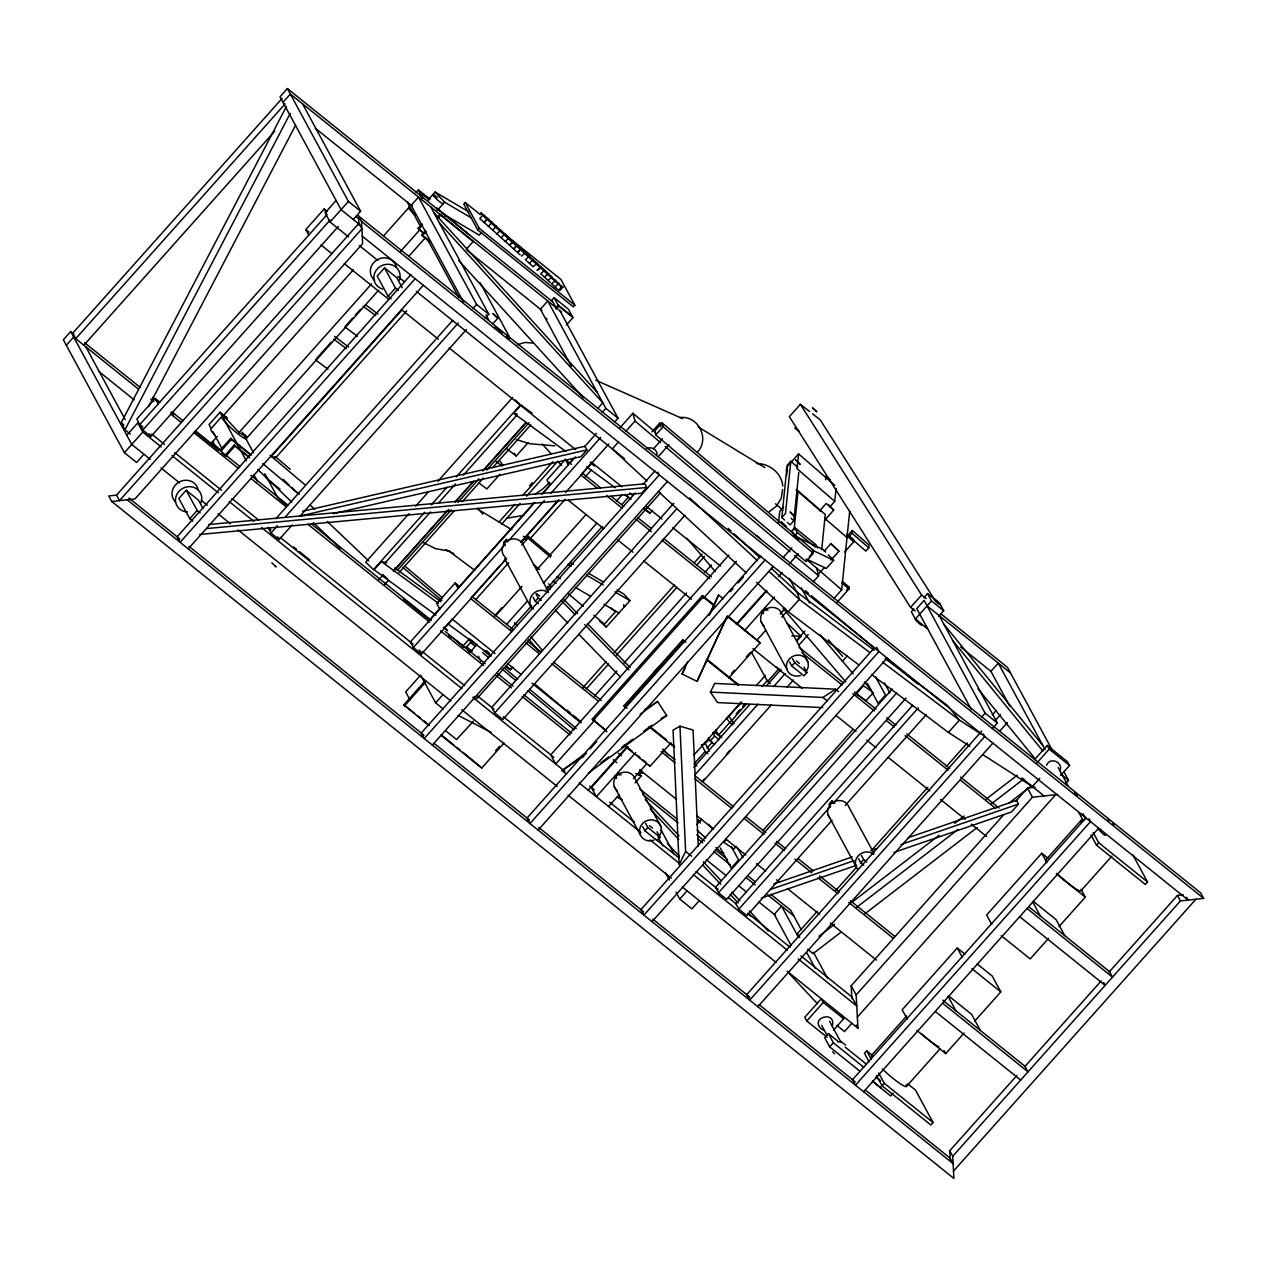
<?xml version="1.0" encoding="UTF-8"?>
<svg xmlns="http://www.w3.org/2000/svg" width="1267" height="1267" viewBox="0 0 1267 1267"><rect width="100%" height="100%" fill="white"/><g stroke="black" fill="none" stroke-linecap="round" stroke-linejoin="round"><path stroke-width="1.5" d="M497.852 318.175L493.037 313.678L497.852 318.175L492.815 323.829M778.508 523.16L779.696 511.456L783.639 507.038M784.606 520.008L781.818 517.585L787.124 465.401L790.798 461.283L797.782 467.333M786.601 475.505L787.361 468.093M790.798 461.283L785.492 513.468L781.818 517.585M834.795 485.324L798.574 453.871L797.054 468.695L834.747 501.399L829.837 506.895M787.393 522.432L790.18 524.855L793.855 520.737L798.78 472.417M794.092 529.891L798.067 490.867L825.276 514.481L821.697 549.609M825.561 479.781L825.941 475.98L830.376 479.829M834.747 501.399L836.062 488.428M838.96 551.177L830.914 543.67L838.96 551.177L831.057 560.014M833.797 598.673L841.684 589.82L849.714 511.06M849.064 536.543L849.349 533.771L852.295 530.477L869.035 545L868.75 547.787L865.82 551.082L849.064 536.543L852.01 533.249L852.295 530.477M837.107 602.268L848.938 589.012L849.128 587.159L842.143 581.094M844.551 552.064L853.752 541.753L853.942 539.9L846.958 533.85M782.594 489.521L781.28 498.216L776.623 505.976L769.338 511.615M832.292 1025.922C836.537 1010.559 810.104 1016.973 820.826 1028.63M1060.004 770.574C1063.551 762.18 1049.741 756.51 1046.605 765.284M727.179 616.443L697.072 681.377L682.058 674.028L687.743 661.627M708.871 615.524L718.579 595.094L723.061 598.689M709.726 614.416L718.579 595.094M697.072 681.377L727.163 615.889M679.967 726.197L685.59 851.408L679.128 864.743L673.078 730.109L679.967 726.197L693.081 730.03L698.307 846.419M682.058 674.028L685.526 667.107M822.679 707.604L717.565 702.567L710.391 692.083L714.715 683.42L835.666 689.2L838.643 691.592M130.374 434.122L124.958 429.766L121.173 422.782L286.421 106.46M124.958 429.766L290.206 113.444M148.603 406.596L295.591 125.227M697.784 451.749C709.916 438.319 698.054 415.418 680.11 417.508M482.711 215.311L483.234 214.566L487.605 218.447L487.082 219.207L484.152 222.501L479.765 218.605L482.711 215.311L561.566 286.991L562.928 287.007L559.998 290.301L558.62 290.286L561.566 286.991M495.65 226.841L496.331 226.223L492.736 230.151L484.121 222.469L487.637 218.478L491.976 222.343L491.406 223.04L492.008 222.359L552.206 277.045L548.025 280.435L544.367 277.061M73.787 334.029L70.699 331.542L63.35 339.794L124.388 452.667L136.598 462.487L143.931 454.251M552.38 301.562L287.387 88.547L280.039 96.799L341.076 209.673L359.575 224.544M282.082 98.43L72.726 333.189L75.703 338.685L285.059 103.926M66.327 345.289L73.676 337.054L138.436 389.112M283.016 102.294L290.365 94.059L561.598 312.094M83.844 345.226L274.765 131.15M159.832 402.162L155.208 398.44L136.836 419.029L142.791 430.036L150.931 436.577L338.241 226.54M308.768 235.076L305.79 229.58L324.162 208.976L327.234 211.462M126.763 435.262L137.786 422.893L142.902 427.011M336.119 200.503L325.096 212.856L330.053 222.026L348.568 236.897M139.813 424.54L327.139 214.487M142.791 430.036L330.117 219.999M124.388 452.667L142.743 432.079L137.786 422.893M330.053 222.026L348.425 201.437L287.387 88.547M353.287 219.492L360.636 211.241L302.575 103.878M116.501 495.144L358.909 223.309L361.871 228.82L119.478 500.639L116.501 495.144L108.756 495.983L111.734 501.494L953.893 1178.453L952.721 1156.28L949.743 1150.769L1016.863 1075.493M227.331 418.078L220.062 412.234L209.039 424.588L210.924 428.072M415.94 192.584L418.395 189.844L430.02 199.188M221.788 416.59L210.765 428.943A16.709 2.281 41.7 0 0 215.327 435.69M378.595 290.191L247.318 437.416L239.02 432.538L223.293 415.639L353.255 269.887M383.458 236.026L408.402 208.057L414.958 215.105M211.114 443.276L217.243 436.418M427.818 200.281L435.151 192.046L468.758 211.827M220.236 450.118L230.737 438.35L251.436 454.996M423.083 232.97L418.047 228.313L421.974 223.895M202.973 508.495L198.412 500.085L186.217 490.266L178.869 498.501L189.781 518.694L192.837 521.149M220.838 451.226L231.323 439.459L230.737 438.35M402.209 287.767L396.745 277.679L384.55 267.86L377.202 276.095L388.114 296.288L391.17 298.743M418.633 229.406L422.576 224.988M239.02 432.538L371.627 283.84M400.499 251.452L420.201 229.375M437.258 210.417L444.59 202.182L471.482 218.003M225.114 455.265L234.3 444.955L249.092 456.849M429.608 241.965L421.61 234.918L425.554 230.499M437.353 217.259L439.982 214.329L473.129 241.585L466.557 248.934M225.716 456.358L234.902 446.063L234.3 444.955M422.212 236.01L426.14 231.608M437.954 218.367L440.568 215.422M316.75 358.323L331.178 342.153M352.701 318.017L344.83 326.854L357.405 336.325M355.314 315.087L360.572 309.196M408.798 256.33L425.855 237.198M480.415 214.725L465.227 202.498L463.754 204.161L477.675 229.913L573.397 306.852L574.854 305.189L560.933 279.437L500.164 230.594M189.781 518.694L197.129 510.458L186.217 490.266M388.114 296.288L395.462 288.052L384.55 267.86M410.872 274.686L177.127 536.812L180.104 542.308L415.164 278.724M188.245 548.849L423.305 285.265M402.146 309.75L271.233 456.548L275.794 457.656L406.707 310.858M477.675 229.913L479.148 228.25L465.227 202.498M481.698 232.399L479.259 235.139L442.294 213.394M488.444 226.318L492.008 222.359M492.72 230.135L496.981 233.952L500.592 230.04M504.092 234.395L504.852 233.872L501.178 237.721L496.949 233.92M508.241 238.133L509.065 237.642L505.327 241.459L501.146 237.689M520.183 254.905L509.413 245.149L513.198 241.379L510.284 244.689M513.515 248.839L517.316 245.101L514.402 248.411M275.842 518.741L452.667 320.44M292.186 524.902L279.088 539.599L270.948 533.059L277.505 525.71M285.36 516.904L458.274 323.006M472.908 308.562L476.582 304.444L418.522 197.082L411.173 205.317L463.611 302.29M521.513 256.108L525.409 252.45L524.427 252.798M528.371 256.377L529.4 256.092L525.441 259.687L533.169 266.751L537.192 263.219L536.084 263.441M300.041 516.097L466.399 329.547M529.337 263.235L533.312 259.656L532.251 259.925M485.118 318.381L488.793 314.264L430.732 206.885M536.955 270.235L541.025 266.735L538.111 270.045M543.606 270.362L544.826 270.235L540.692 273.672L544.382 277.077L548.532 273.656L547.296 273.767M550.939 277.125L555.833 280.403L551.604 283.76L557.464 289.193M555.136 287.039L558.066 283.729L562.928 287.007M566.412 324.906L572.953 317.589L568.376 309.148L554.138 297.697L551.937 300.168L555.912 307.501M555.5 307.96L558.113 305.03L572.351 316.481M556.102 309.069L558.699 306.139L554.138 297.697M409.003 513.642L365.72 562.184L373.527 569.643L424.683 512.28M415.576 506.277L428.689 491.58M437.875 481.286L512.628 397.442M431.239 504.915L446.982 487.272M456.168 476.978L520.436 404.902L515.241 399.929M386.704 562.833L381.415 561.534L374.082 569.77L435.943 615.128M565.985 451.638L513.642 413.28L520.99 405.028L532.092 413.169M384.645 563.403L430.558 511.916M438.43 503.094L455.487 483.978M463.358 475.157L517.126 414.847M378.754 579.779L382.697 575.361M393.372 571.084L447.14 510.791M455.011 501.954L473.383 481.365M482.569 471.071L525.853 422.529M393.673 571.164L448.756 509.382M455.312 502.033L473.684 481.444M484.184 469.677L526.153 422.608M384.503 584.768L388.431 580.349M397.363 570.34L451.385 509.762M457.925 502.429L478.926 478.878M486.797 470.057L529.02 422.703M399.089 572.573L454.378 510.553M462.281 501.7L483.345 478.071M492.562 467.745L530.746 424.92M499.99 474.254L486.861 488.951L479.005 483.028M506.816 448.898L516.255 456.009L528.054 442.769M597.913 408.259L602.823 402.779L439.411 222.96M529.606 485.673L532.235 482.743M499.071 521.988L514.814 504.345M522.685 495.524L552.855 461.695M501.732 524.031L520.04 503.49M526.581 496.157L556.672 462.423M602.158 412.456L605.832 408.338L547.772 300.96L540.423 309.211L571.322 366.353M459.763 586.669L455.138 582.963L436.782 603.551L439.76 609.063M571.48 464.356L565.32 459.398L546.964 480.003L549.941 485.499M428.832 620.814L440.663 607.558M459.05 586.938L533.945 502.951M541.833 494.114L551.018 483.804M569.421 463.168L573.365 458.749M534.817 502.461L410.365 642.005L413.343 647.516L421.483 654.057L506.626 558.573M542.672 493.655L575.424 456.928M584.578 446.649L596.377 433.425M302.528 511.314L584.942 446.253L586.922 449.928L580.935 456.643L333.11 513.721M413.343 647.516L505.042 544.699M508.97 540.296L544.335 500.623M550.892 493.291L600.669 437.463M614.368 422.275L618.027 418.158L559.982 310.779M619.769 428.008L632.93 413.264L655.514 432.285M443.893 628.448L451.781 619.611M471.482 597.501L500.386 565.098M503.015 562.152L505.644 559.206M521.418 541.516L558.193 500.275M581.854 473.747L591.04 463.437M524.744 538.222L527.199 535.466L551.335 555.801M521.038 542.419L559.016 499.832M565.573 492.483L608.793 444.004M521.782 544.953L527.911 538.095L527.199 535.466M475.806 599.576L508.7 562.691M529.749 539.093L565.272 499.261M585.006 477.121L591.578 469.756M625.787 431.398L634.989 421.072L632.93 413.264M618.407 442.025L612.278 448.882L646.899 480.922M419.868 675.992L405.678 691.909L410.017 699.938M428.705 725.389L403.856 704.8L424.841 681.266M404.458 705.893L425.443 682.359M651.887 431.904L659.759 423.083L662.768 425.617M462.249 646.851L469.582 638.616L470.627 642.512L475.125 646.313M806.905 559.301L826.322 568.471L833.67 560.236L814.253 551.066L662.039 422.798L654.691 431.033L655.736 434.945L805.986 561.566L813.319 553.315L812.29 549.419M465.718 648.007L470.627 642.512M655.736 434.945L663.069 426.71L662.039 422.798M494.494 615.952L501.843 607.717M495.793 615.746L521.972 586.383M536.384 570.245L586.13 514.45M469.265 653.154L477.152 644.317M653.582 448.692L662.483 438.715M443.244 708.982L435.626 702.852L442.959 694.617M506.547 624.425L527.484 600.938M543.195 583.311L596.868 523.128M616.506 501.114L621.749 495.239M658.745 456.12L668.913 444.717M538.317 603.694L535.26 601.239L538.206 597.945L535.973 593.811M510.759 629.145L531.712 605.658M546.109 589.503L602.395 526.375M622.034 504.361L628.575 497.012L624.441 494.573M635.29 492.99L421.23 733.023L424.207 738.534L659.268 474.935L657.779 472.179M643.161 484.152L654.976 470.912M208.77 524.506L644.776 483.82L646.756 487.494L641.656 493.227L199.758 534.468M432.348 745.075L667.408 481.476M660.345 493.006L476.962 698.64L474.238 696.47M512.945 667.028L510.49 669.768L505.723 666.284M652.505 510.522L650.05 513.262L643.715 508.621M673.806 503.237L491.739 707.414L494.716 712.925L502.856 719.466L684.924 515.289M494.716 712.925L676.784 508.748M809.55 411.49L800.396 404.331L789.373 416.685L910.577 607.4L915.154 610.963M495.587 750.745L499.531 746.342M599.655 621.083L606.228 627.07L629.968 600.685L623.681 593.922L616.981 589.994M440.837 735.129L481.761 768.024L504.06 743.032M582.567 688.076L606.212 661.548M614.099 652.711L674.535 584.942M694.237 562.833L702.124 553.996M586.225 689.026L608.556 663.987M616.443 655.134L676.879 587.365M696.581 565.272L704.468 556.435M787.551 466.24L798.574 453.871M594.571 696.058L616.902 671.019M623.475 663.655L686.54 592.924M704.943 572.304L711.5 564.939M728.873 555.073L550.733 754.831L555.69 764.017L594.999 719.941M606.877 731.74L592.227 719.133L702.409 595.569L714.731 605.468M593.019 720.606L703.201 597.042L702.409 595.569M703.708 598.024L736.46 561.313M682.755 639.851L683.547 641.324L624.789 707.224L623.997 705.751L682.755 639.851L685.78 642.29M760.754 555.928L527.009 818.054L529.986 823.55L765.046 559.966M582.313 757.666L586.241 753.263M590.169 748.86L596.725 741.512M730.33 591.689L732.944 588.743M738.186 582.868L743.428 576.992M817.627 547.977L815.821 544.62L794.694 527.642L791.748 530.936L794.472 535.957L799.002 539.599M795.454 534.864L797.402 532.663L794.694 527.642M819.67 510.775L826.227 503.427L833.718 510.094L824.548 520.373M538.127 830.091L773.187 566.507M782.974 557.733L791.875 547.756M789.404 563.736L798.305 553.742M588.236 790.18L626.231 747.578M736.254 624.188L766.392 590.406M778.556 576.643L782.23 572.526M628.099 746.406L591.42 787.536L596.377 796.721L635.67 752.646M736.808 624.488L766.947 590.707M809.344 556.561L814.253 551.066M744.394 630.728L774.517 596.947M824.342 551.05L830.914 543.67M608.588 806.525L619.072 794.773M633.468 778.619L646.566 763.922M756.605 640.548L765.775 630.269M780.187 614.099L785.413 608.223M639.075 775.309L641.72 772.347M817.912 574.759L824.484 567.394M731.803 673.189L734.432 670.243M746.279 656.955L750.222 652.537M781.802 617.124L787.06 611.232M813.366 581.727L818.64 575.82L816.566 568.012L806.034 559.127M635.1 782.911L641.213 776.053L638.536 773.345M623.807 745.344L649.971 766.392L670.972 742.858M728.683 678.13L760.168 642.828L728.573 616.617M756.526 582.361L788.248 611.739L799.271 599.386L797.402 592.433L771.429 568.408M693.793 755.148L740.815 702.441M703.549 744.727L708.807 738.819M714.081 732.928L716.71 729.966M728.541 716.694L741.702 701.934M756.177 685.716L765.379 675.39M796.959 639.978L804.846 631.124M706.337 742.541L709.647 738.819M796.69 641.213L801.092 636.272L787.029 623.142M714.651 744.6L710.217 741.037L714.62 736.095L712.783 732.69M736.143 713.859L740.071 709.441M742.7 706.495L745.329 703.549M846.499 590.105L849.128 587.159M707.049 748.116L712.292 742.224M721.762 737.283L718.69 734.939L729.697 722.586L726.339 717.803M730.695 721.604L746.453 703.929M762.227 686.239L767.485 680.347M799.018 644.998L808.203 634.672M701.348 744.568L705.181 751.474L694.158 763.827L696.866 765.997M770.32 683.626L767.612 681.456L778.635 669.103M693.809 767.264L749.779 704.5M766.709 685.51L781.026 669.467M657.05 831.786L660.028 837.297L657.098 840.591L644.887 830.772L647.817 827.478L645.584 823.344M695.488 774.232L757.967 704.167M773.583 686.651L785.302 673.506M803.959 667.044L806.936 672.555L804.007 675.849L791.796 666.03L794.742 662.736L792.508 658.602M702.251 781.296L704.452 778.825M726.482 754.118L729.792 750.412M702.314 782.23L771.318 704.864M786.934 687.347L793.443 680.046M696.692 824.706L701.585 819.211M842.365 661.342L847.275 655.847M874.673 647.5L640.928 909.611L643.905 915.122L878.965 651.539L876.732 647.405M910.577 607.4L921.6 595.047L800.396 404.331M913.84 608.92L911.353 611.708L915.328 619.04L927.523 628.86L925.939 625.914M923.786 597.755L927.523 593.574L939.718 603.393L943.693 610.726L938.72 616.3M915.328 619.04L931.483 600.922L927.523 593.574M652.046 921.663L887.106 658.08M726.324 839.578L723.869 842.317L733.815 849.033L736.254 846.293M699.273 900.647L691.94 908.882L679.73 899.063L687.078 890.828M873.375 692.526L866.026 700.762L856.096 694.047L863.445 685.811L871.949 691.576M762.766 830.661L853.024 729.444M892.332 688.979L715.507 887.28L718.484 892.792L726.625 899.332L906.079 698.101M718.484 892.792L896.624 693.017M912.683 705.339L735.842 903.64L738.819 909.136L746.96 915.677L832.102 820.208M834.969 803.294L831.912 800.839L828.982 804.133L830.471 806.889M738.819 909.136L830.518 806.319M834.446 801.916L918.274 707.905M845.2 805.511L926.415 714.445M871.474 674.456L948.413 732.453L959.436 720.099L947.827 705.814L885.142 658.571M981.466 717.36L985.14 713.242L924.102 600.352L916.754 608.588L971.235 709.346M817.263 911.274L797.513 933.415L799.746 937.548M835.697 890.606L856.761 866.976M871.237 850.743L927.856 787.25M946.291 766.583L967.354 742.953M992.378 714.905L996.321 710.47M863.793 865.313L860.736 862.859L863.666 859.564L861.433 855.447M981.767 731.059L746.706 994.643L749.684 1000.154L984.744 736.57L983.255 733.815M995.355 720.416L1000.613 714.509M992.441 728.541L997.335 723.045L939.29 615.667M999.536 731.376L1007.439 722.523M757.824 1006.695L992.885 743.111M1034.49 759.709L1047.207 745.455L1067.543 761.815L1069.538 765.474L1060.637 775.452M806.794 1020.949L823.312 1002.419L821.333 998.744L804.798 1017.274L806.794 1020.949L827.129 1037.309M1036.485 763.383L1049.187 749.13L1047.207 745.455M851.899 998.681L851.202 985.758L1003.812 814.618M1015.659 801.346L1027.505 788.058L1035.234 787.219M1039.764 778.35L1032.415 786.601L983.002 754.752M908.249 837.661L1016.498 800.396L1018.478 804.07L1011.43 811.973L893.853 852.438M787.029 971.171L857.949 1028.186L856.159 994.928L1032.462 797.244L1057.612 794.488M837.535 1040.951L828.38 1033.603L824.706 1037.721L829.663 1046.89L860.182 1071.423M833.48 1030.182L843.664 1018.779L841.668 1015.105M829.663 1046.89L833.338 1042.773L828.38 1033.603M851.852 1023.277L844.503 1031.512L836.869 1025.383M857.347 1017.1L1055.68 794.694M1066.085 783.022L1068.54 780.282L1063.852 771.619M964.884 954.083L957.282 947.969L902.183 1009.751L907.315 1019.222M1047.841 858.139L1041.759 853.245L986.66 915.027L991.776 924.498M872.757 1055.68L866.644 1050.771L864.442 1053.241L869.067 1061.794M1081.02 820.43L1046.13 859.564A23.392 3.183 41.7 0 0 1046.431 861.465M1086.231 817.563L852.485 1079.674L855.463 1085.186L1090.523 821.586L1089.034 818.846M863.603 1091.726L1098.663 828.127M907.837 1083.887L915.471 1090.016L933.035 1122.499L930.833 1124.969L882.006 1085.724L884.223 1083.253L878.664 1073.006M1132.73 854.623L1147.522 881.975L1145.32 884.445L1096.509 845.2L1098.711 842.729L1093.168 832.467M893.14 1093.199L890.685 1095.955L872.377 1081.242M906.443 1086.468L940.035 1048.791M1111.919 856.064L1080.894 890.844A23.392 3.183 41.7 0 1 1056.836 873.359M916.801 1030.419L945.705 1053.653L964.076 1033.064M974.576 1021.297L1000.803 991.887L992.267 976.097L977.063 963.87M1048.553 938.34L1030.182 958.929L1001.278 935.695M1059.038 926.573L1085.281 897.147L1081.004 889.26M1024.765 1066.64L1101.102 981.038M1109.005 972.169L1177.455 895.421L1183.251 894.787M952.721 1156.28L1180.432 900.932L1203.65 898.382L1200.673 892.871L358.513 215.928L359.004 225.162M953.513 1171.056L1195.905 899.237M473.446 721.161L456.579 739.548L445.905 730.964M549.783 482.252L542.656 489.062L534.611 494.526M851.598 902.516L939.132 835.27M954.764 823.249L964.139 816.043M986.011 799.239L1017.274 775.214M818.973 936.297L834.605 924.277M856.492 907.473L958.09 829.41M990.905 804.181L1023.736 778.967M841.177 932.021L813.05 953.639L807.617 949.284M864.617 914.014L977.158 827.541M1008.421 803.531L1031.861 785.508M566.523 774.232L562.041 770.621L585.797 753.152M644.365 710.058L657.589 701.49L666.648 715.491L588.268 773.171M582.788 756.526L562.041 770.621M640.073 714.366L657.589 701.49M600.922 762.702L608.873 756.842M621.59 747.482L632.724 739.294M643.858 731.107L651.808 725.247M710.391 692.083L822.869 697.452L835.666 689.2M661.152 718.611L666.648 715.491M512.359 241.854L513.214 241.395M516.429 245.529L517.332 245.117M773.868 883.923L852.248 856.935M870.92 850.505L876.511 848.589M770.257 889.513L854.243 860.61M900.9 844.551L1018.478 804.07M761.34 898.05L856.524 865.298M517.316 344.767L524.981 342.438L532.805 343.056M523.809 515.321L506.8 518.266M300.675 515.875L586.922 449.928M539.869 266.925L541.041 266.751M111.734 501.494L134.951 498.945L362.663 243.597L361.491 221.424L358.513 215.928M206.838 528.545L646.756 487.494M723.837 852.77L721.715 852.881L715.934 847.528M799.018 431.461L794.837 427.787L798.907 431.176M554.534 280.45L559.412 283.729L558.066 283.729M791.748 635.907L801.092 636.272M554.74 445.841L529.543 443.703L516.334 439.538M756.447 463.548C769.148 463.231 781.707 473.066 782.768 486.085M449.833 551.193L435.547 548.659L423.384 542.609M513.642 413.28L517.158 414.135M387.116 578.528L382.555 574.379M623.823 606.18L624.599 606.481L623.522 604.787M595.791 380.227L682.612 418.648M271.867 562.754L276.016 566.935L275.43 565.842M798.701 537.952L822.98 549.435L825.656 552.127M635.923 773.551L641.213 776.053M445.794 549.625L453.934 553.774M821.681 1029.137L823.883 1030.261M840.908 1041.442L845.627 1045.101M458.131 715.412L491.327 732.484M617.092 797.212L622.335 799.905M570.15 562.437L573.492 564.401M588.553 573.254L603.599 582.123M568.075 564.274L571.433 566.238M586.478 575.091L603.203 584.942M614.907 591.832L629.968 600.685M557.068 576.628L560.41 578.591M575.456 587.445L590.517 596.314M603.9 604.185L618.945 613.038M223.293 415.639L226.603 417.587M476.915 508.637L511.9 529.796M698.069 426.884L764.951 467.618M980.848 733.894L959.436 720.099L882.497 662.103M948.413 732.453L969.825 746.247M787.726 470.485L786.253 469.693L787.25 471.118M917.767 620.735C910.799 616.19 924.878 629.335 921.046 623.728M600.431 621.368L601.873 622.382M523.398 536.258L526.66 538.871M586.605 466.763L615.16 487.684M624.679 494.668L631.014 499.309M394.813 567.917L440.868 601.682M381.415 561.534L438.525 603.393M448.629 624.425L491.453 655.815M448.36 550.654L474.761 570.372M1108.055 819.527L1109.528 820.652M1101.086 830.123C1092.233 823.677 1107.501 839.356 1105.457 834.272M699.653 821.079L697.721 819.797L700.508 823.012M797.402 592.433L874.182 650.304M869.938 652.632L799.271 599.386L768.99 571.354M788.248 611.739L858.915 664.985M365.45 304.634L378.057 314.137M363.186 306.25L375.776 315.736M334.488 336.389L348.678 347.095M333.807 339.208L346.382 348.678M495.793 461.251L502.08 466.003M315.435 359.796L328.026 369.283M729.697 722.586L732.785 724.914M812.59 413.866L820.224 419.82L935.109 600.574M921.6 595.047L926.177 598.61M643.953 508.431L650.05 513.262L644.032 508.178M486.1 650.446L489.157 652.869M505.913 666.157L510.49 669.768L505.961 665.951M705.181 751.474L707.873 753.643M479.148 228.25L574.854 305.189M931.483 600.922L943.693 610.726M558.699 306.139L572.953 317.589M940.779 613.766L1007.503 667.392L1052.624 750.84M927.08 605.864L1010.48 672.904M315.372 128.3L412.44 206.315M466.351 249.662L541.848 310.352M960.671 647.009L991 671.383M797.402 532.663L815.505 547.217M418.047 228.313L422.481 231.877M421.61 234.918L430.495 242.045M1049.187 749.13L1069.538 765.474M348.425 201.437L360.636 211.241M476.582 304.444L488.793 314.264M605.832 408.338L618.027 418.158M985.14 713.242L997.335 723.045M1060.907 774.153L1068.54 780.282M494.89 326.886L502.286 332.825M506.737 336.389L509.682 338.764M1074.4 792.968L1077.441 795.423M356.17 216.609L359.242 219.08M361.491 221.424L1203.65 898.382M362.267 236.2L1188.161 900.077L1186.672 897.321M1081.986 815.172L1078.946 812.717L1083.554 821.269M359.369 245.576L377.867 260.464M397.917 276.57L404.078 281.527M416.415 291.442L624.615 458.797M1021.74 778.017L1024.781 780.456M1025.573 781.09L1044.071 795.961M1098.711 842.729L1147.522 881.975M395.462 288.052L398.519 290.507M305.79 229.58L308.879 232.051M321.105 245.006L331.906 253.685M344.244 263.599L388.969 299.55M401.322 309.465L438.334 339.223M449.136 347.902L575.614 449.579M591.04 461.964L621.875 486.766M629.588 492.974L632.676 495.445M646.566 506.61L661.992 519.011M672.777 527.69L720.59 566.111M768.008 610.124L764.967 607.669L766.456 610.425M582.234 473.003L600.701 487.843M611.454 496.49L623.76 506.372M637.602 517.506L651.444 528.624M663.75 538.523L711.42 576.849M799.081 647.31L843.679 683.151M854.449 691.814L875.988 709.124M886.742 717.771L895.975 725.183M906.744 733.846L949.807 768.451M960.56 777.114L999.014 808.013M580.603 474.808L597.517 488.397M606.75 495.809L622.129 508.178M635.971 519.296L651.349 531.665M662.118 540.312L709.789 578.639M802.059 652.806L842.048 684.956M852.818 693.603L874.341 710.914M886.647 720.796L894.344 726.989M905.097 735.636L948.159 770.257M960.465 780.139L995.83 808.568M796.341 660.915L799.382 663.37M794.742 662.736L806.936 672.555M1056.377 873.913L1085.281 897.147M703.201 597.042L713.986 605.705M727.828 616.839L760.168 642.828M822.869 697.452L827.351 701.047M776.323 666.901L780.757 670.465M568.392 500.338L603.757 528.767M617.599 539.9L632.977 552.254M643.747 560.917L691.418 599.228M752.946 648.688L802.154 688.234M835.982 715.443L855.985 731.502M866.739 740.166L875.972 747.578M888.278 757.46L929.804 790.846M940.557 799.493L965.169 819.274M971.33 824.215L986.708 836.584M1033.223 901.28L1056.108 919.668L1064.755 935.648M1028.646 906.618L1109.496 971.615L1112.474 977.126L1027.046 908.439M706.97 659.331L738.772 684.877M706.257 659.584L738.043 685.13M1019.697 916.674L1105.141 985.362L1103.652 982.606M713.891 731.677L721.303 737.616M714.62 736.095L719.054 739.659M536.749 593.669L539.805 596.123M538.206 597.945L541.247 600.4M863.666 859.564L866.723 862.019M971.9 968.653L1000.803 991.887M623.997 705.751L627.022 708.19M651.238 727.654L666.379 739.833M670.924 743.476L673.949 745.915M649.005 726.688L674.741 747.372M472.053 596.567L513.578 629.937M527.42 641.07L541.262 652.188M553.568 662.071L601.239 700.398M662.752 749.842L675.058 759.741M695.06 775.816L733.498 806.715M745.804 816.597L765.791 832.672M776.56 841.32L785.793 848.747M798.099 858.63L813.477 870.999M819.622 875.94L839.609 892.016M850.379 900.663L894.977 936.519M470.421 598.357L511.947 631.742M525.789 642.86L539.631 653.994M551.937 663.876L598.072 700.968M661.121 751.648L674.963 762.766M694.95 778.841L731.867 808.504M744.172 818.403L764.159 834.478M774.929 843.125L784.146 850.537M794.916 859.2L811.83 872.789M817.991 877.746L837.978 893.805M848.747 902.468L893.346 938.309M948.761 996.005L971.646 1014.392L980.278 1030.372M942.648 1000.122L1025.035 1066.339L1028.012 1071.85L942.569 1003.179M592.227 719.133L606.085 730.267M624.552 745.123L632.249 751.299M636.873 755.021L639.946 757.492M643.034 759.962L646.107 762.449M231.323 439.459L250.565 454.916M452.066 618.945L495.112 653.566M507.418 663.449L521.26 674.582M532.029 683.23L581.236 722.792M639.677 769.766L676.594 799.429M696.581 815.505L713.495 829.109M725.801 838.992L745.804 855.067M756.557 863.714L765.791 871.142M776.56 879.789L779.633 882.26M787.314 888.436L819.622 914.394M830.376 923.057L876.511 960.148M234.902 446.063L249.694 457.957M935.22 1011.414L1020.664 1080.086M266.323 478.197L279.991 489.189M472.195 651.396L466.098 646.487L468.774 651.444M172.169 412.076L182.971 420.755M195.308 430.669L240.049 466.62M250.834 475.299L287.862 505.058M311.001 523.651L431.303 620.371M445.192 631.52L485.293 663.765M497.63 673.68L513.056 686.081M523.841 694.759L571.67 733.197M453.412 638.378L464.102 646.962M458.955 643.018L463.5 646.677M84.572 342.708L140.083 387.322M152.42 397.236L158.597 402.193M170.918 412.123L174.007 414.594M195.593 431.952L218.732 450.545M221.804 453.016L224.893 455.502M278.867 498.881L286.58 505.074M403.761 599.275L429.988 620.355M448.486 635.226L451.575 637.713M639.692 788.929L676.705 818.672M696.755 834.779L704.452 840.987M715.253 849.666L727.591 859.58M747.641 875.687L755.338 881.88M770.764 894.28L790.814 910.387L801.282 929.756M621.099 774.866L618.043 772.411L619.531 775.166M170.522 413.866L181.324 422.545M193.661 432.459L238.386 468.41M250.723 478.324L286.199 506.848M307.802 524.205L429.656 622.16M440.457 630.839L483.646 665.555M495.983 675.469L511.409 687.87M522.194 696.549L570.007 734.971M150.773 399.026L153.861 401.512M642.67 794.425L678.13 822.932M698.18 839.055L702.805 842.777M713.606 851.44L730.568 865.076M745.978 877.477L755.243 884.92M767.58 894.835L793.791 915.898M98.715 371.326L134.175 399.834M706.257 859.691L726.308 875.798M738.645 885.712L746.342 891.905M758.68 901.819L775.642 915.455M685.59 851.408L691.56 856.191M649.417 825.656L652.473 828.111M647.817 827.478L660.028 837.297M293.611 546.901L296.557 549.276M299.519 551.668L309.877 559.982M151.66 434.058L164.504 444.369M174.798 452.652L221.567 490.25M231.861 498.517L258.595 520.008M267.844 527.436L270.932 529.923M280.181 537.366L413.09 644.19M422.085 651.428L464.72 685.7M477.057 695.615L494.019 709.251M503.268 716.679L553.79 757.286M589.63 786.11L594.255 789.816M609.68 802.217L634.355 822.045M655.942 839.403L679.08 857.997M696.042 871.633L718.215 889.466M728.43 897.669L736.143 903.862M748.48 913.776L790.117 947.257M800.902 955.936L851.804 996.844L856.761 1006.014L798.162 958.913M142.743 432.079L161.257 446.95M172.043 455.629L218.32 492.815M229.105 501.494L253.78 521.323M261.493 527.531L461.98 688.678M472.765 697.357L564.844 771.365M579.082 782.816L640.864 832.467M650.114 839.91L679.413 863.461M693.287 874.61L787.361 950.234M121.173 422.782L123.897 424.968M150.235 459.303L131.736 444.432L70.699 331.542M161.02 467.982L179.534 482.854M201.12 500.212L207.281 505.169M218.082 513.832L230.404 523.746M238.117 529.954L450.894 700.984M461.695 709.663L557.29 786.506M568.075 795.185L671.383 878.221M682.169 886.884L776.228 962.492M823.312 1002.419L843.664 1018.779M197.129 510.458L200.186 512.913M845.152 1047.096L866.517 1064.264M884.223 1083.253L933.035 1122.499M833.338 1042.773L863.856 1067.305M876.051 1077.108L880.628 1080.799M403.856 704.8L414.467 713.321M417.508 715.76L420.533 718.199M423.558 720.638L429.624 725.5M441.755 735.256L453.871 744.996M456.912 747.435L459.937 749.874M462.978 752.313L481.761 768.024M128.854 498.01L179.835 538.982M188.957 546.315L423.954 735.208M433.947 743.238L529.479 820.034M538.728 827.462L643.636 911.797M652.743 919.113L749.826 997.145M759.06 1004.573L855.209 1081.86M865.393 1090.048L950.139 1158.165L953.117 1163.66L127.223 499.8M828.444 504.63L833.718 510.094M805.384 590.691L808.409 593.209M811.434 595.728L875.038 648.609M887.153 658.682L917.435 683.863M663.069 426.71L813.319 553.315M634.989 421.072L660.582 442.626M665.096 446.443L790.038 551.715M794.552 555.532L818.64 575.82M527.911 538.095L550.543 557.147M610.9 607.986L615.414 611.803L604.407 624.156L593.843 615.255M533.486 564.433L539.52 569.517M553.093 580.951L556.118 583.485M568.186 593.653L583.279 606.355M567.078 710.09L570.087 712.624M573.096 715.158L580.619 721.509M618.248 753.216L621.273 755.75M639.328 770.97L642.337 773.519L641.514 770.384M535.228 684.402L580.413 722.475M471.086 639.883L477.105 644.951M483.107 650.003L490.63 656.338M504.139 667.741L517.665 679.128M529.685 689.264L576.263 728.509M613.307 759.725L616.839 762.702M482.648 652.648L488.65 657.716M502.175 669.103L515.701 680.506M527.721 690.626L574.299 729.887M275.177 456.563L290.238 469.281M404.791 566.048L442.468 597.881M270.077 455.281L304.729 484.548M402.668 567.283L441.835 600.384M262.728 463.516L298.885 494.067M852.01 533.249L868.75 547.787M796.183 489.87L820.826 511.25M846.768 535.703L853.752 541.753M824.849 518.393L847.005 537.62M775.515 503.807L782.737 510.078M791.067 518.314L793.855 520.737M841.953 582.947L848.938 589.012M816.566 568.012L841.684 589.82M591.483 462.645L592.782 463.785M524.776 538.808L526.502 540.312M444.574 627.387L447.584 630.744L443.355 627.339M505.311 241.427L509.445 245.165M728.161 528.371L731.043 531.031M733.941 533.708L759.899 557.733M689.644 497.931L757.444 560.663M658.444 491.596L746.421 573.017M697.135 830.123L705.798 838.168M548.009 280.419L550.401 282.652M283.206 479.354L288.876 484.786M291.711 487.51L298.806 494.288M310.162 505.153L314.723 509.302M327.203 521.434L368.665 560.869M257.644 469.392L291.901 502.16M313.329 522.638L340.443 548.579M590.264 462.598L594.492 466.003L593.89 464.894M828.317 554.835L833.67 560.236M548.69 583.913L551.446 586.748M563.863 599.513L577.673 613.687M587.334 623.602L630.142 667.551M547.582 586.447L550.337 589.282M561.376 600.606L575.155 614.748M584.8 624.663L628.923 669.974M555.405 610.251L567.806 623M578.845 634.324L620.197 676.784M645.236 799.635L679.049 835.777M703.391 861.798L720.971 880.581M731.788 892.142L739.912 900.821M749.367 910.925L768.309 931.166M650.335 809.075L678.748 839.419M703.09 865.44L720.67 884.239M730.125 894.344L738.249 903.023M747.72 913.143L750.412 916.025M667.345 843.331L679.508 856.334M787.71 971.963L817.453 1003.765M435.151 192.046L444.59 202.182M244.689 434.597L247.318 437.416M1112.695 823.502L1113.899 824.801M433.742 212.46L597.137 392.279M458.638 260.432L583.517 397.854M542.26 443.988L551.288 453.998M557.718 461.156L561.582 465.448M828.507 639.883L842.603 656.433M864.395 681.994L870.809 689.517M819.86 634.672L853.182 673.775M783.022 608.303L845.833 682.026M686.967 538.38L715.174 571.48M662.958 749.035L668.073 755.053M708.491 824.263L712.339 828.776M531 637L542.545 650.541M514.655 622.762L517.221 625.771M528.767 639.312L539.013 651.333M605.151 625.375L606.228 627.07M943.994 624.393L1042.852 745.534M952.768 640.611L1042.852 751.014M977.95 688.71L1035.519 759.25M477.881 508.21L482.79 514.228M832.752 1051.737L834.415 1053.78M880.312 1086.738L881.072 1088.147L872.868 1081.147M514.18 453.111L516.255 456.009M500.037 461.14L503.157 465.48M728.414 715.665L734.021 723.631M715.317 730.156L718.69 734.939M751.347 652.093L767.612 681.456M704.69 742.43L709.457 751.062M1177.455 895.421L1180.432 900.932M1058.151 767.517L1067.812 785.397M1082.984 813.667L1085.771 818.799M1045.101 749.684L998.269 663.1L990.937 671.336L1009.656 705.972M1090.95 834.953L1096.509 845.2M1027.505 788.058L1032.462 797.244M1041.759 853.245L1046.875 862.716M1032.573 901.645L1040.334 916.025M884.366 682.865L889.814 692.906M875.513 676.689L885.475 695.108L878.126 703.359L867.262 683.246M801.409 587.967L809.565 603.06M789.389 578.481L797.862 594.16M807.808 661.754L782.008 614.036A11.134 10.326 -28.4 0 0 765.616 609.443A11.134 10.326 -28.4 0 0 764.239 626.136M957.282 947.969L962.397 957.44M762.021 610.963L763.51 613.719M789.563 661.897L791.796 666.03M761.15 621.764L786.95 669.483M873.977 853.451L848.969 807.19A11.134 10.326 -28.4 0 0 833.385 802.106A11.134 10.326 -28.4 0 0 829.901 818.054M948.096 996.369L955.872 1010.749M831.912 800.839L833.401 803.595M858.503 858.741L860.736 862.859M828.111 814.919L855.89 866.311M944.01 1050.501L945.705 1053.653M546.362 318.223L546.948 319.316M469.55 234.981L436.402 207.709L437.004 208.817M472.528 240.477L473.129 241.585M480.019 282.541L510.047 338.083M851.202 985.758L856.159 994.928M565.32 459.398L568.297 464.91M418.395 189.844L423.083 198.507M485.942 314.786L488.761 319.997M708.364 737.632L710.217 741.037M856.286 1025.13L857.949 1028.186M813.446 952.261L827.494 978.251M866.644 1050.771L871.268 1059.323M407.372 202.197L420.501 226.492M427.074 238.639L458.987 297.634M876.463 1075.477L882.006 1085.724M798.432 937.263L781.581 906.095L774.232 914.331L791.099 945.499M806.857 952.847L815.299 968.431M737.457 847.607L742.89 857.664M829.552 1021.234L840.987 1042.377M731.312 846.451L738.566 859.85L731.217 868.101L720.353 847.987M821.634 1025.32L826.908 1035.076M649.179 764.92L649.971 766.392M548.5 591.832L523.493 545.57A11.134 10.326 -28.4 0 0 507.101 540.977A11.134 10.326 -28.4 0 0 505.707 557.67M507.924 541.959L506.436 539.204L503.506 542.498L504.995 545.253M660.899 826.496L635.1 778.777A11.134 10.326 -28.4 0 0 618.708 774.185A11.134 10.326 -28.4 0 0 617.33 790.877M660.883 829.632L673.996 853.879M324.162 208.976L326.395 213.109M533.027 597.105L535.26 601.239M658.048 837.139L662.72 845.802M504.662 558.668L531.76 608.778M615.113 775.705L616.601 778.461M642.654 826.638L644.887 830.772M665.682 873.09L669.419 880.011M675.976 892.142L679.73 899.063M614.242 786.506L640.041 834.224M455.138 582.963L458.116 588.474M478.308 656.306L480.985 661.263M419.25 649.923L421.483 654.057M420.644 675.137L435.626 702.852M243.216 433.805L253.543 452.889M264.803 473.715L277.932 498.01M220.062 412.234L246.336 460.824M253.843 474.713L257.597 481.65M277.6 536.844L279.088 539.599M267.97 527.547L270.948 533.059M212.793 431.54L222.184 448.898M155.208 398.44L158.185 403.935M149.443 433.821L150.931 436.577M85.871 346.873L125.211 419.599M659.759 423.083L660.709 426.662M949.743 1150.769L950.234 1160.002M653.851 840.148A11.134 10.326 -28.4 0 1 639.518 830.645A11.134 10.326 -28.4 0 1 654.596 820.383A11.134 10.326 -28.4 0 1 658.602 836.901M800.76 675.406A11.134 10.326 -28.4 0 1 786.427 665.904A11.134 10.326 -28.4 0 1 801.504 655.641A11.134 10.326 -28.4 0 1 805.527 672.159M533.502 609.063A11.134 10.326 -28.4 0 1 532.71 594.286A11.134 10.326 -28.4 0 1 548.199 592.592M857.696 869.447A11.134 10.326 -28.4 0 1 858.852 855.225A11.134 10.326 -28.4 0 1 873.676 854.211M187.611 511.916A13.367 12.401 -28.4 0 1 175.67 497.994A13.367 12.401 -28.4 0 1 191.951 486.892A13.367 12.401 -28.4 0 1 201.041 502.761M175.163 501.653A13.367 12.401 -28.4 0 1 179.518 481.84A13.367 12.401 -28.4 0 1 198.111 489.806M382.571 289.019A13.367 12.401 -28.4 0 1 374.573 273.419A13.367 12.401 -28.4 0 1 391.376 264.755A13.367 12.401 -28.4 0 1 399.374 280.355M374.684 280.355A13.367 12.401 -28.4 0 1 377.091 259.846A13.367 12.401 -28.4 0 1 396.444 267.416M906.143 1084.568A23.392 3.183 41.7 0 1 900.52 1083.934A23.392 3.183 41.7 0 1 882.386 1068.984M871.965 1057.09A23.392 3.183 41.7 0 1 871.68 1055.189L906.57 1016.071A23.392 3.183 41.7 0 0 906.855 1017.971M938.974 1046.875A23.392 3.183 41.7 0 1 921.267 1033.571M1081.321 822.331A23.392 3.183 41.7 0 1 1083.38 820.905M654.516 671.843A7.238 2.534 -51.2 0 1 661.453 666.141M646.218 448.708A7.792 7.238 -28.4 0 1 657.177 454.315M756.114 535.735A7.792 7.238 -28.4 0 1 760.469 539.235M837.677 1041.854A4.45 4.134 -28.4 0 1 839.372 1041.997M242.06 432.174A16.709 2.281 41.7 0 1 243.28 437.669A16.709 2.281 41.7 0 1 224.75 421.594A16.709 2.281 41.7 0 1 226.777 418.918M414.99 214.661A16.709 2.281 41.7 0 1 409.098 206.537M422.402 198.396A16.709 2.281 41.7 0 1 429.561 199.853M444.733 215.168A16.709 2.281 41.7 0 1 444.955 216.53M442.991 203.86A6.969 0.95 41.7 0 1 437.02 199.521A6.969 0.95 41.7 0 1 432.823 194.595A6.969 0.95 41.7 0 1 437.701 197.62M221.614 450.514A6.969 0.95 41.7 0 1 214.218 444.258A6.969 0.95 41.7 0 1 213.743 442.072M520.452 249.171L517.522 252.466L521.386 248.791L520.452 249.171M812.685 408.006L816.645 411.68L812.685 408.006M795.533 459.921L800.063 464.245L795.533 459.921M790.212 512.121L794.742 516.445L790.212 512.121M781.406 522.004L785.92 526.328L781.406 522.004M481.08 212.919L485.435 217.18L481.08 212.919M934.682 599.133C934.397 602.633 947.32 609.427 934.682 599.133"/></g></svg>
